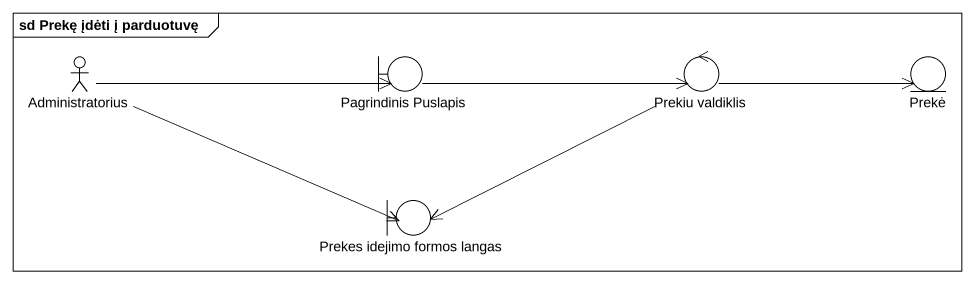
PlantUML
@startuml
mainframe sd Prekę įdėti į parduotuvę
actor Administratorius
boundary "Pagrindinis Puslapis" as Pagrindinis_Puslapis
control "Prekiu valdiklis" as Prekiu_valdiklis
entity Prekė
boundary "Prekes idejimo formos langas" as Prekes_idejimo_formos_langas
Administratorius -right-> Pagrindinis_Puslapis
Administratorius -right-> Prekes_idejimo_formos_langas
Pagrindinis_Puslapis -right-> Prekiu_valdiklis
Prekiu_valdiklis -right-> Prekė
Prekiu_valdiklis -left-> Prekes_idejimo_formos_langas
@enduml
